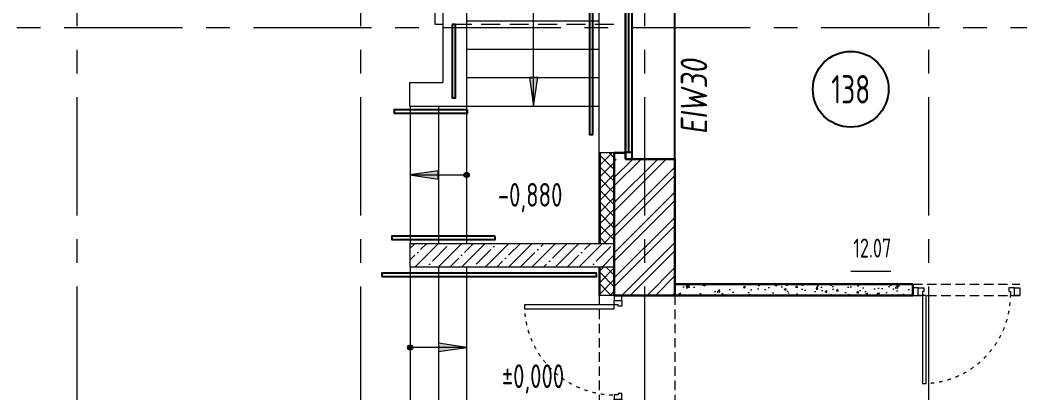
# Model space of a CAD drawing. Header units: millimetres. Extents: x -265044 to 366616, y 0 to 292181.
# Drawn here: x -218833 to -208267, y 95240 to 99179 of the extents above; entities that cross this region are included whole.
import ezdxf
from ezdxf import colors
from ezdxf.entities.mleader import LeaderData, LeaderLine
from ezdxf.enums import TextEntityAlignment as Align
from ezdxf.math import Vec2, Vec3

# ---------------------------------------------------------------- set-up
doc = ezdxf.new("R2010")
doc.units = ezdxf.units.MM
doc.header["$MEASUREMENT"] = 0
for name, pattern in [('ACAD_ISO03W100', [30, 12, -18]), ('ADSK_Штриховая_ш2 п1', [3, 2, -1]), ('CENTER', [2, 1.25, -0.25, 0.25, -0.25])]:
    doc.linetypes.add(name, pattern=pattern)
doc.layers.get('0').update_dxf_attribs({"color": 250, "lineweight": 9})
for name, color, linetype, lineweight in [('АР_Двери', 5, 'Continuous', 18), ('АР_Лестницы', 250, 'Continuous', 15), ('АР_Лестницы ограждение', 94, 'Continuous', 25), ('АР_Маркер экспликации', 239, 'Continuous', 13), ('АР_Навесной фасад', 5, 'Continuous', 5), ('АР_Номер помещения', 1, 'Continuous', 25), ('АР_Оси', 193, 'Continuous', 9), ('АР_Отметки', 250, 'Continuous', 15), ('АР_Перегородки газоблок', 165, 'Continuous', 30), ('АР_Перегородки газоблок_Штрих', 165, 'Continuous', 5), ('АР_Помещения_площадь', 19, 'Continuous', 9), ('АР_Сущ Несущая стена', 202, 'Continuous', 30), ('АР_тонкая линия', 250, 'Continuous', 0), ('АР_Утеплитель', 250, 'Continuous', 9), ('АР_Штриховка кирпич', 250, 'Continuous', 9), ('АР_Штриховка монолит', 250, 'Continuous', 9)]:
    doc.layers.add(name, color=color, linetype=linetype, lineweight=lineweight)
doc.layers.add('АР_новое окно', color=160, linetype='Continuous')
doc.layers.add('АР_ПБ_Двери', color=7, linetype='Continuous', lineweight=15, true_color=0xdb0000)
doc.styles.add('ISOCPEUR', font='isocpeur.ttf', dxfattribs={"width": 0.7})
doc.styles.get("Standard").update_dxf_attribs({"font": 'isocpeur.ttf'})
doc.styles.add('Архитект', font='isocpeur.ttf', dxfattribs={"width": 0.8, "oblique": 8})

# ---------------------------------------------------------------- blocks, each defined once
blk = doc.blocks.new('*U1037')
at = {"color": 8}
blk.add_lwpolyline([(-100, 80), (-100, 1010), (-140, 1010), (-140, 80)], close=True, dxfattribs=at)
for points in [[(-1130, 0), (-1130, 80), (-1075, 80), (-1075, 0), (-1130, 0)], [(-1075, 80), (-1075, 0), (-1015, 0), (-1015, 40), (-1030, 40), (-1030, 80), (-1075, 80)], [(-55, 80), (-55, 0), (-115, 0), (-115, 40), (-100, 40), (-100, 80), (-55, 80)], [(0, 0), (0, 80), (-55, 80), (-55, 0), (0, 0)]]:
    blk.add_lwpolyline(points, dxfattribs=at)
at = {"color": 8, "linetype": 'ACAD_ISO03W100', "ltscale": 3}
blk.add_arc((-100, 80), 930, 90, 180, dxfattribs=at)
blk = doc.blocks.new('*U1041')
at = {"color": 8}
for points in [[(0, 0), (0, -80), (55, -80), (55, 0), (0, 0)], [(55, -80), (55, 0), (115, 0), (115, -40), (100, -40), (100, -80), (55, -80)], [(1095, -80), (1095, 0), (1035, 0), (1035, -40), (1050, -40), (1050, -80), (1095, -80)], [(1150, 0), (1150, -80), (1095, -80), (1095, 0), (1150, 0)]]:
    blk.add_lwpolyline(points, dxfattribs=at)
blk.add_lwpolyline([(100, -80), (100, -1030), (140, -1030), (140, -80)], close=True, dxfattribs=at)
at = {"color": 8, "linetype": 'ACAD_ISO03W100', "ltscale": 3}
blk.add_arc((100, -80), 950, 270, 0, dxfattribs=at)
blk = doc.blocks.new('*U26')
h = blk.add_hatch(color=8)
h.dxf.hatch_style = 1
edge = h.paths.add_edge_path()
edge.add_arc((0, 0), 27.6, 359.64, 719.64)
h = blk.add_hatch(color=8)
h.dxf.hatch_style = 1
h.paths.add_polyline_path([(300, -44), (300, 44), (600, 0)])
at = {"color": 8}
blk.add_line((600, 0), (0, 0), dxfattribs=at)
blk.add_lwpolyline([(300, 44), (300, -44), (600, 0), (300, 44)], dxfattribs=at)
blk.add_circle((0, 0), 27.6, dxfattribs=at)
blk = doc.blocks.new('*U164')
at = {"layer": 'АР_новое окно', "color": 8, "lineweight": 20}
for p, q in [((0, 1770), (-70, 1770)), ((0, 0), (-70, 0))]:
    blk.add_line(p, q, dxfattribs=at)
at = {"layer": 'АР_новое окно', "color": 8}
for p, q in [((-70, 1770), (-70, 0)), ((-70, 0), (-70, 1770)), ((0, 1700), (-70, 1700)), ((-35, 1700), (-35, 70)), ((0, 1770), (0, 0)), ((0, 70), (-70, 70))]:
    blk.add_line(p, q, dxfattribs=at)
blk = doc.blocks.new('*U63')
at = {"layer": 'АР_Номер помещения', "color": 8}
blk.add_circle((224, 2314), 400, dxfattribs=at)
at = {"layer": 'АР_Помещения_площадь', "color": 8}
blk.add_line((647, 391), (225, 391), dxfattribs=at)
at = {"color": 8, "style": 'ISOCPEUR', "width": 0.7, "flags": 1}
blk.add_attdef('КАТЕГОРИЯ', (-499, -2092), '', height=250, dxfattribs=at)
at = {"layer": 'АР_Номер помещения', "color": 8, "style": 'ISOCPEUR', "width": 0.7}
blk.add_attdef('НОМЕР_ПОМЕЩЕНИЯ', text='', height=300, dxfattribs=at).set_placement((224, 2314), align=Align.MIDDLE_CENTER)
at = {"layer": 'АР_Помещения_площадь', "color": 8, "lineweight": 30, "width": 0.7, "flags": 104}
blk.add_attdef('ИМЯ_ПОМЕЩЕНИЯ', text='', height=100, dxfattribs=at).set_placement((158, 1217), align=Align.MIDDLE_CENTER)
at = {"layer": 'АР_Помещения_площадь', "color": 8, "style": 'ISOCPEUR', "width": 0.7}
blk.add_attdef('ПЛОЩАДЬ_ПОМЕЩЕНИЯ', text='', height=200, dxfattribs=at).set_placement((652, 637), align=Align.MIDDLE_RIGHT)
blk = doc.blocks.new('*U1095')
h = blk.add_hatch(color=8)
h.dxf.hatch_style = 1
h.paths.add_polyline_path([(-300, 44), (-300, -44), (-600, 0)])
h = blk.add_hatch(color=8)
h.dxf.hatch_style = 1
edge = h.paths.add_edge_path()
edge.add_arc((0, 0), 27.6, 539.64, 899.64)
at = {"color": 8}
blk.add_line((-600, 0), (0, 0), dxfattribs=at)
blk.add_lwpolyline([(-300, -44), (-300, 44), (-600, 0), (-300, -44)], dxfattribs=at)
blk.add_circle((0, 0), 27.6, dxfattribs=at)
blk = doc.blocks.new('_DotSmall')
at = {"color": 8, "linetype": 'ByBlock', "const_width": 0.5}
blk.add_lwpolyline([(-0.0625, 0, 1), (0.0625, 0, 1)], format="xyb", close=True, dxfattribs=at)
blk = doc.blocks.new('*U1096')
h = blk.add_hatch(color=8)
h.dxf.hatch_style = 1
edge = h.paths.add_edge_path()
edge.add_arc((0, 0), 27.6, 629.64, 989.64)
h = blk.add_hatch(color=8)
h.dxf.hatch_style = 1
h.paths.add_polyline_path([(-44, -1800), (44, -1800), (0, -2100)])
at = {"color": 8}
blk.add_line((0, -2100), (0, 0), dxfattribs=at)
blk.add_lwpolyline([(44, -1800), (-44, -1800), (0, -2100), (44, -1800)], dxfattribs=at)
blk.add_circle((0, 0), 27.6, dxfattribs=at)

msp = doc.modelspace()

# ---------------------------------------------------------------- hatches: boundary and pattern name
at = {"layer": 'АР_Перегородки газоблок_Штрих', "ltscale": 100}
h = msp.add_hatch(dxfattribs=at)
h.set_pattern_fill('AR-CONC', color=8, scale=30)
h.set_pattern_definition([(50, (0, 0), (215.17805, -18.82564), [22.5, -247.5]), (355, (0, 0), (-41.6254, 225.65764), [18, -198]), (100.45144, (17.93, -1.57), (173.55265, 206.832), [19.12206, -210.34263]), (46.1842, (0, 60), (320.1724, -49.65578), [33.75, -371.25]), (96.63564, (26.68, 55.86), (280.3986, 292.2356), [28.6831, -315.51413]), (351.18416, (0, 60), (280.3986, 292.2356), [27, -297]), (21, (30, 45), (179.07212, -120.78567), [22.5, -247.5]), (326, (30, 45), (72.9946, 217.54501), [18, -198]), (71.45144, (44.92, 34.93), (252.06671, 96.75935), [19.12206, -210.34263]), (37.5, (0, 0), (3.647957, 99.868156), [0, -195.6, 0, -201, 0, -198.75]), (7.5, (0, 0), (78.92086, 118.323514), [0, -114.6, 0, -191.1, 0, -75.75]), (327.5, (-66.9, 0), (160.14673, -6.766462), [0, -75, 0, -234, 0, -310.5]), (317.5, (-96.9, 0), (174.95585, 30.031495), [0, -97.5, 0, -155.4, 0, -220.5])])
h.paths.add_polyline_path([(-211914, 96390.7), (-211914, 96270.7), (-209398.4, 96270.7), (-209398.4, 96390.7)])
at = {"layer": 'АР_Утеплитель', "ltscale": 100}
h = msp.add_hatch(dxfattribs=at)
h.set_pattern_fill('ANSI37', color=8, scale=700)
h.set_pattern_definition([(45, (-1188744.01, 145092.83), (-61.871843, 61.871843), []), (135, (-1188744.01, 145092.83), (-61.871843, -61.871843), [])])
h.paths.add_polyline_path([(-212704, 96820.7), (-212554, 96820.7), (-212554, 97775.7), (-212704, 97775.7)])
h.paths.add_polyline_path([(-212554, 96570.7), (-212704, 96570.7), (-212704, 96270.7), (-212554, 96270.7)])
at = {"layer": 'АР_Штриховка кирпич', "ltscale": 100}
h = msp.add_hatch(dxfattribs=at)
h.set_pattern_fill('ANSI32', color=8, scale=500)
h.set_pattern_definition([(45, (-1163480.52, 164822.8), (-132.58252, 132.58252), []), (45, (-1163392.13, 164822.8), (-132.58252, 132.58252), [])])
h.paths.add_polyline_path([(-211914, 97710.7), (-212554, 97710.7), (-212554, 96270.7), (-211914, 96270.7)])
at = {"layer": 'АР_Штриховка монолит', "ltscale": 100}
h = msp.add_hatch(dxfattribs=at)
h.set_pattern_fill('ANSI35', color=8, scale=700)
h.set_pattern_definition([(45, (-1193814.99, 194482.64), (-123.743687, 123.743687), []), (45, (-1193691.24, 194482.64), (-123.743687, 123.743687), [218.75, -43.75, 0, -43.75])])
h.paths.add_polyline_path([(-214713.2, 96820.7), (-214712.2, 96570.7), (-212554, 96570.8), (-212555, 96820.7)])

# ---------------------------------------------------------------- linework, layer by layer
at = {"color": 8, "ltscale": 100}
for p, q in [((-214714, 98518.5), (-214364, 98518.5)), ((-214714, 98268.6), (-214114, 98268.6)), ((-214712.2, 96570.7), (-214712.2, 96820.7))]:
    msp.add_line(p, q, dxfattribs=at)
at = {"color": 8, "ltscale": 150}
msp.add_line((-214714, 98268.6), (-214714, 98518.5), dxfattribs=at)
at = {"layer": 'АР_Лестницы', "color": 8, "ltscale": 100}
for p, q in [((-214364, 101350.4), (-214364, 98518.5)), ((-214114, 101350), (-214114, 98268.6)), ((-214114, 99170.7), (-212714, 99170.7)), ((-214114, 98870.7), (-212714, 98870.7)), ((-214114, 98570.7), (-212714, 98570.7)), ((-214712.2, 98270.7), (-214712.2, 96820.7)), ((-214412.2, 98270.7), (-214412.2, 96820.7)), ((-214114, 98268.6), (-214114, 96818.6)), ((-214112.2, 98270.7), (-212714, 98270.7)), ((-214712.2, 96820.7), (-212555, 96820.7)), ((-212554, 96570.7), (-214712.2, 96570.7))]:
    msp.add_line(p, q, dxfattribs=at)
for points in [[(-212714, 96570.7), (-214712.2, 96570.7), (-214712.2, 94868.9), (-212714, 94868.9)], [(-214411.6, 96570.7), (-214411.6, 94868.9)], [(-214115.3, 96570.7), (-214115.3, 94868.9)]]:
    msp.add_lwpolyline(points, dxfattribs=at)
at = {"layer": 'АР_Лестницы ограждение', "color": 8, "lineweight": 25, "elevation": 0}
msp.add_lwpolyline([(-212814.7, 100736.7), (-212815.3, 97970.8), (-212781.5, 97970.8), (-212780.9, 100736.7)], close=True, dxfattribs=at)
at = {"layer": 'АР_Лестницы ограждение', "color": 8, "lineweight": 25}
for points in [[(-214266, 99130.8), (-214266, 98356.1), (-214232.1, 98356.1), (-214232.2, 99130.8)], [(-214103.3, 98229), (-214878.8, 98229), (-214878.8, 98195.1), (-214103.3, 98195.1)], [(-213812.2, 96895.7), (-214904, 96895.7), (-214904, 96861.8), (-213812.2, 96861.8)], [(-215010.4, 96470.4), (-212742.9, 96470.4), (-212742.9, 96504.2), (-215010.4, 96504.2)]]:
    msp.add_lwpolyline(points, close=True, dxfattribs=at)
at = {"layer": 'АР_Навесной фасад', "color": 8, "ltscale": 100}
for p, q in [((-212714, 96820.7), (-212714, 101675.4)), ((-212714, 96270.7), (-212714, 96570.7)), ((-212704, 96270.7), (-212704, 96570.7))]:
    msp.add_line(p, q, dxfattribs=at)
for points in [[(-212554, 97775.7), (-212714, 97775.7)], [(-212554, 96270.7), (-212714, 96270.7)]]:
    msp.add_lwpolyline(points, dxfattribs=at)
at = {"layer": 'АР_новое окно', "color": 8}
msp.add_line((-211914, 97710.7), (-211914, 99480.7), dxfattribs=at)
at = {"layer": 'АР_новое окно', "color": 8, "ltscale": 100}
msp.add_line((-212704, 96820.7), (-212704, 97775.7), dxfattribs=at)
at = {"layer": 'АР_Оси', "color": 8, "linetype": 'CENTER', "ltscale": 1000}
for p, q in [((-218233.9, 134363.2), (-218233.9, 78630.8)), ((-215233.9, 134363.2), (-215233.9, 78630.8)), ((-212233.9, 134363.2), (-212233.9, 78630.8)), ((-209233.9, 134363.2), (-209233.9, 78630.8)), ((-224367.6, 99100.7), (-141189.2, 99100.7))]:
    msp.add_line(p, q, dxfattribs=at)
at = {"layer": 'АР_Перегородки газоблок', "color": 8, "ltscale": 100}
for points in [[(-211914, 96390.7), (-209398.4, 96390.7)], [(-209398.4, 96390.7), (-209398.4, 96270.7)], [(-211914, 96270.7), (-209398.4, 96270.7)]]:
    msp.add_lwpolyline(points, dxfattribs=at)
at = {"layer": 'АР_Сущ Несущая стена', "color": 8, "ltscale": 100}
for p, q in [((-212554, 96270.7), (-212554, 97775.7)), ((-212435.1, 97775.7), (-212554, 97775.7)), ((-212435.1, 97710.7), (-212435.1, 97775.7)), ((-212435.1, 97710.7), (-211914, 97710.7)), ((-212435.1, 97710.7), (-211914, 97710.7)), ((-211914, 96270.7), (-211914, 97710.7)), ((-212554, 96270.7), (-211914, 96270.7))]:
    msp.add_line(p, q, dxfattribs=at)
at = {"layer": 'АР_тонкая линия', "color": 8, "linetype": 'ADSK_Штриховая_ш2 п1', "ltscale": 50}
for p, q in [((-209398.5, 96390.7), (-208268.5, 96390.4)), ((-209398.4, 96270.7), (-208268.4, 96270.2))]:
    msp.add_line(p, q, dxfattribs=at)
at = {"layer": 'АР_тонкая линия', "color": 8, "linetype": 'ADSK_Штриховая_ш2 п1', "ltscale": 100}
msp.add_lwpolyline([(-212559, 99130.5), (-214447.1, 99130.9), (-214447.1, 101200.8)], dxfattribs=at)
at = {"layer": 'АР_тонкая линия', "color": 8, "linetype": 'ADSK_Штриховая_ш2 п1', "ltscale": 50}
for points in [[(-212714, 96570.7), (-212714, 94868.9)], [(-211914, 96270.7), (-211914, 95120.7)]]:
    msp.add_lwpolyline(points, dxfattribs=at)

# ---------------------------------------------------------------- block references
at = {"layer": 'АР_Двери', "color": 8}
for name, p, rotation in [('*U1041', (-212474, 96270.7), 270), ('*U1037', (-209398.4, 96350.7), 180)]:
    msp.add_blockref(name, p, dxfattribs=dict(at, rotation=rotation))
at = {"layer": 'АР_Лестницы', "color": 8, "ltscale": 100}
for name, p in [('*U1096', (-213406.5, 100370.7)), ('*U1095', (-214114, 97543.6)), ('*U26', (-214711, 95720.7))]:
    msp.add_blockref(name, p, dxfattribs=at)
at = {"layer": 'АР_Маркер экспликации', "color": 8}
ref = msp.add_blockref('*U63', (-210279.7, 96133.5), dxfattribs=at)
ref.add_attrib('НОМЕР_ПОМЕЩЕНИЯ', '138', dxfattribs={"layer": 'АР_Номер помещения', "color": 8, "height": 300, "style": 'ISOCPEUR', "width": 0.7}).set_placement((-210055.4, 98447.4), align=Align.MIDDLE_CENTER)
ref.add_attrib('ПЛОЩАДЬ_ПОМЕЩЕНИЯ', '12.07', dxfattribs={"layer": 'АР_Помещения_площадь', "color": 8, "height": 200, "style": 'ISOCPEUR', "width": 0.7}).set_placement((-209627.4, 96770.5), align=Align.MIDDLE_RIGHT)
at = {"layer": 'АР_новое окно', "color": 8, "xscale": -1, "rotation": 180}
msp.add_blockref('*U164', (-212365.1, 99480.7), dxfattribs=at)

# ---------------------------------------------------------------- texts
at = {"layer": 'АР_ПБ_Двери', "color": 8, "lineweight": 35, "style": 'Архитект', "oblique": 8, "width": 0.8}
msp.add_text('EIW30', height=280, rotation=90, dxfattribs=at).set_placement((-211571.9, 97971.4))

# ---------------------------------------------------------------- leaders
at = {"layer": 'АР_Отметки', "color": 8}
ml = msp.add_multileader_mtext('Standard', dxfattribs=at)
ml.set_content('%%P0,000', color=8, style='ISOCPEUR')
ml.set_leader_properties(color=8, linetype='Continuous', lineweight=-1)
ml.set_arrow_properties(name='DOTSMALL')
ml.build(insert=Vec2(0, 0))
ml.multileader.update_dxf_attribs({"has_text_frame": 1, "text_left_attachment_type": 4, "text_right_attachment_type": 4, "dogleg_length": 100, "arrow_head_size": 180})
ctx = ml.context
ctx.base_point, ctx.char_height, ctx.arrow_head_size, ctx.landing_gap_size, ctx.plane_origin = Vec3(-210956.5, 105207.4), 250, 180, 50, Vec3(-213117.7, 104258.7)
ctx.left_attachment, ctx.right_attachment = 4, 4
notes = []
notes.append((ctx, [(0, (0, 0, 0), (0, 0), (1, 0), 1, [])]))
ctx.mtext.insert, ctx.mtext.width, ctx.mtext.line_spacing_style, ctx.mtext.flow_direction = Vec3(-210906.5, 105540.8), 852.697, 2, 5
ml = msp.add_multileader_mtext('Standard', dxfattribs=at)
ml.set_content('%%P0,000', color=8, style='ISOCPEUR')
ml.set_leader_properties(color=8, linetype='Continuous', lineweight=-1)
ml.set_arrow_properties(name='DOTSMALL')
ml.build(insert=Vec2(0, 0))
ml.multileader.update_dxf_attribs({"has_text_frame": 1, "text_left_attachment_type": 4, "text_right_attachment_type": 4, "dogleg_length": 100, "arrow_head_size": 180})
ctx = ml.context
ctx.base_point, ctx.char_height, ctx.arrow_head_size, ctx.landing_gap_size, ctx.plane_origin = Vec3(-214349.8, 102516.7), 250, 180, 50, Vec3(-217420.9, 100927.1)
ctx.left_attachment, ctx.right_attachment = 4, 4
notes.append((ctx, [(0, (0, 0, 0), (0, 0), (1, 0), 1, [])]))
ctx.mtext.insert, ctx.mtext.width, ctx.mtext.line_spacing_style, ctx.mtext.flow_direction = Vec3(-214299.8, 102850), 852.697, 2, 5
ml = msp.add_multileader_mtext('Standard', dxfattribs=at)
ml.set_content('-2,500', color=8, style='ISOCPEUR')
ml.set_leader_properties(color=8, linetype='Continuous', lineweight=-1)
ml.set_arrow_properties(name='DOTSMALL')
ml.build(insert=Vec2(0, 0))
ml.multileader.update_dxf_attribs({"has_text_frame": 1, "text_left_attachment_type": 4, "text_right_attachment_type": 4, "dogleg_length": 100, "arrow_head_size": 180})
ctx = ml.context
ctx.base_point, ctx.char_height, ctx.arrow_head_size, ctx.landing_gap_size, ctx.plane_origin = Vec3(-213774.6, 100681.9), 250, 180, 50, Vec3(-215935.9, 100090.7)
ctx.left_attachment, ctx.right_attachment = 4, 4
notes.append((ctx, [(0, (0, 0, 0), (0, 0), (1, 0), 1, [])]))
ctx.mtext.insert, ctx.mtext.width, ctx.mtext.line_spacing_style, ctx.mtext.flow_direction = Vec3(-213724.6, 101015.2), 852.697, 2, 5
ml = msp.add_multileader_mtext('Standard', dxfattribs=at)
ml.set_content('-0,880', color=8, style='ISOCPEUR')
ml.set_leader_properties(color=8, linetype='Continuous', lineweight=-1)
ml.set_arrow_properties(name='DOTSMALL')
ml.build(insert=Vec2(0, 0))
ml.multileader.update_dxf_attribs({"has_text_frame": 1, "text_left_attachment_type": 4, "text_right_attachment_type": 4, "dogleg_length": 100, "arrow_head_size": 180})
ctx = ml.context
ctx.base_point, ctx.char_height, ctx.arrow_head_size, ctx.landing_gap_size, ctx.plane_origin = Vec3(-213834.7, 97124.7, 0), 250, 180, 50, Vec3(-216149.9, 96698.7, 0)
ctx.left_attachment, ctx.right_attachment = 4, 4
notes.append((ctx, [(0, (0, 0, 0), (0, 0), (1, 0), 1, [])]))
ctx.mtext.insert, ctx.mtext.width, ctx.mtext.line_spacing_style, ctx.mtext.flow_direction = Vec3(-213784.7, 97458, 0), 525.177, 2, 5
ml = msp.add_multileader_mtext('Standard', dxfattribs=at)
ml.set_content('%%P0,000', color=8, style='ISOCPEUR')
ml.set_leader_properties(color=8, linetype='Continuous', lineweight=-1)
ml.set_arrow_properties(name='DOTSMALL')
ml.build(insert=Vec2(0, 0))
ml.multileader.update_dxf_attribs({"has_text_frame": 1, "text_left_attachment_type": 4, "text_right_attachment_type": 4, "dogleg_length": 100, "arrow_head_size": 180})
ctx = ml.context
ctx.base_point, ctx.char_height, ctx.arrow_head_size, ctx.landing_gap_size, ctx.plane_origin = Vec3(-213792, 95209.1, 0), 250, 180, 50, Vec3(-216863.1, 93619.6, 0)
ctx.left_attachment, ctx.right_attachment = 4, 4
notes.append((ctx, [(0, (0, 0, 0), (0, 0), (1, 0), 1, [])]))
ctx.mtext.insert, ctx.mtext.width, ctx.mtext.line_spacing_style, ctx.mtext.flow_direction = Vec3(-213742, 95542.4, 0), 852.697, 2, 5
for ctx, leaders in notes:
    for number, flags, end, landing, length, lines in leaders:
        leader = LeaderData()
        leader.index, (leader.has_last_leader_line, leader.has_dogleg_vector, leader.attachment_direction) = number, flags
        leader.last_leader_point, leader.dogleg_vector, leader.dogleg_length = Vec3(end), Vec3(landing), length
        for number, points, colour, breaks in lines:
            line = LeaderLine()
            line.index, line.vertices, line.color, line.breaks = number, Vec3.list(points), colors.encode_raw_color(colour), breaks
            leader.lines.append(line)
        ctx.leaders.append(leader)

doc.saveas('drawing.dxf')
